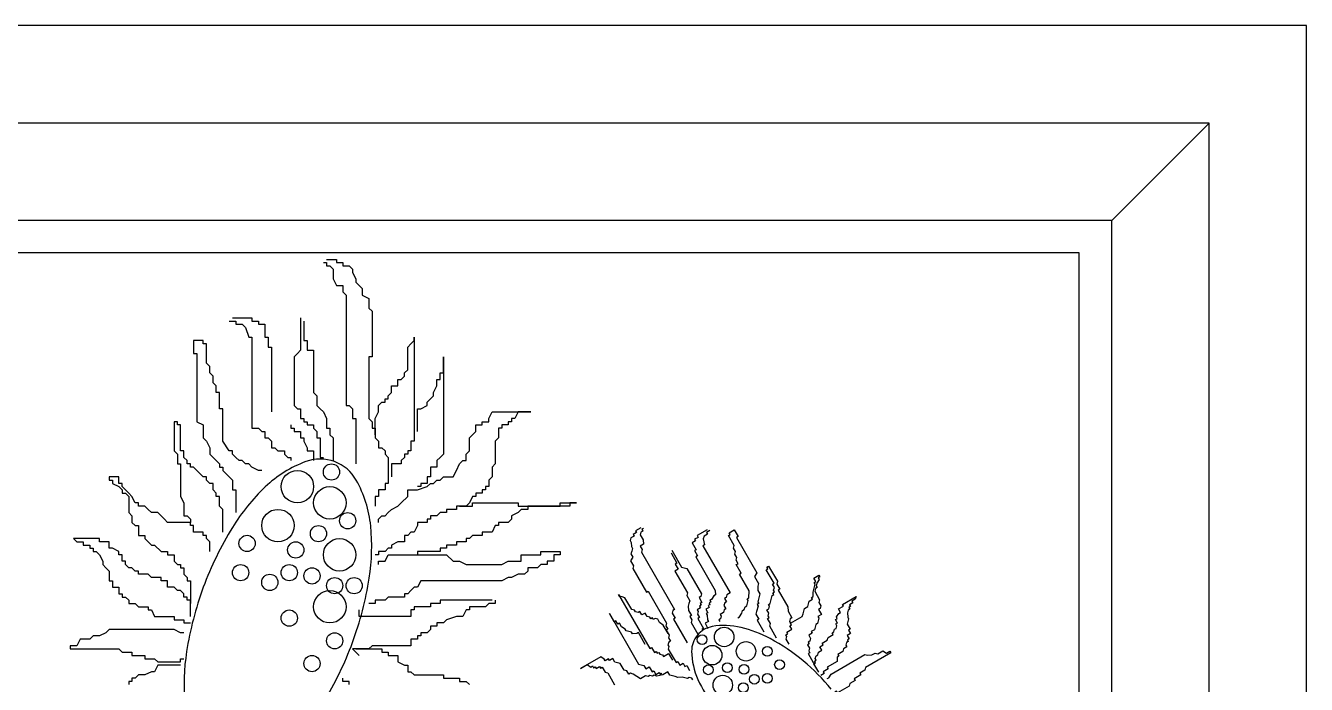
# Model space of a CAD drawing. Header units: millimetres. Extents: x 351279 to 387190, y -1289537 to -1277077.
# Drawn here: x 378007.5 to 378428.6, y -1288639 to -1288422.5 of the extents above; entities that cross this region are included whole.
import ezdxf

# ---------------------------------------------------------------- set-up
doc = ezdxf.new("R2010")
doc.units = ezdxf.units.MM
doc.header["$LTSCALE"] = 20
doc.layers.add('饰品', color=7, linetype='Continuous')

# ---------------------------------------------------------------- blocks, each defined once
blk = doc.blocks.new('A$C7F3F0355')
at = {"layer": '饰品', "color": 1}
for p, q in [((640, 640), (0, 640)), ((640, 0), (640, 640))]:
    blk.add_line(p, q, dxfattribs=at)
at = {"layer": '饰品', "color": 8}
blk.add_line((576, 576), (608, 608), dxfattribs=at)
at = {"layer": '饰品', "color": 251}
for p, q in [((286.93, 544), (293.33, 544)), ((293.33, 544), (293.33, 542.93)), ((293.33, 542.93), (295.47, 542.93)), ((295.47, 542.93), (295.47, 541.87)), ((295.47, 541.87), (297.6, 541.87)), ((297.6, 541.87), (297.6, 537.6)), ((297.6, 537.6), (298.67, 537.6)), ((298.67, 537.6), (298.67, 534.4)), ((298.67, 534.4), (299.73, 534.4)), ((299.73, 534.4), (299.73, 513.07)), ((268.8, 509.87), (267.73, 509.87)), ((267.73, 509.87), (267.73, 500.27)), ((268.8, 508.8), (268.8, 509.87)), ((269.87, 508.8), (268.8, 508.8)), ((269.87, 500.27), (269.87, 508.8)), ((306.13, 508.8), (306.13, 507.73)), ((306.13, 507.73), (307.2, 507.73)), ((307.2, 507.73), (307.2, 506.67)), ((307.2, 506.67), (309.33, 506.67)), ((309.33, 506.67), (309.33, 504.53)), ((309.33, 504.53), (310.4, 504.53)), ((310.4, 504.53), (310.4, 503.47)), ((310.4, 503.47), (311.47, 501.33)), ((311.47, 501.33), (311.47, 500.27)), ((267.73, 500.27), (268.8, 499.2)), ((268.8, 499.2), (268.8, 496)), ((270.93, 500.27), (269.87, 500.27)), ((270.93, 498.13), (270.93, 500.27)), ((272, 497.07), (270.93, 498.13)), ((272, 496), (272, 497.07)), ((311.47, 500.27), (313.6, 500.27)), ((313.6, 500.27), (313.6, 497.07)), ((268.8, 496), (269.87, 496)), ((269.87, 496), (269.87, 485.33)), ((273.07, 496), (272, 496)), ((273.07, 494.93), (273.07, 496)), ((274.13, 494.93), (273.07, 494.93)), ((275.2, 493.87), (274.13, 494.93)), ((277.33, 491.73), (275.2, 493.87)), ((249.6, 491.73), (246.4, 491.73)), ((246.4, 491.73), (246.4, 490.67)), ((246.4, 490.67), (247.47, 490.67)), ((247.47, 490.67), (247.47, 489.6)), ((247.47, 489.6), (249.6, 488.53)), ((249.6, 489.6), (249.6, 491.73)), ((250.67, 489.6), (249.6, 489.6)), ((249.6, 488.53), (250.67, 487.47)), ((250.67, 488.53), (250.67, 489.6)), ((251.73, 487.47), (250.67, 488.53)), ((278.4, 491.73), (277.33, 491.73)), ((278.4, 490.67), (278.4, 491.73)), ((279.47, 489.6), (278.4, 490.67)), ((280.53, 489.6), (279.47, 489.6)), ((280.53, 487.47), (280.53, 489.6)), ((337.07, 489.6), (337.07, 487.47)), ((338.13, 489.6), (337.07, 489.6)), ((250.67, 487.47), (250.67, 486.4)), ((250.67, 486.4), (251.73, 486.4)), ((252.8, 486.4), (251.73, 487.47)), ((251.73, 486.4), (252.8, 485.33)), ((253.87, 485.33), (252.8, 486.4)), ((252.8, 485.33), (252.8, 480)), ((254.93, 483.2), (253.87, 485.33)), ((269.87, 485.33), (270.93, 483.2)), ((281.6, 486.4), (280.53, 487.47)), ((281.6, 485.33), (281.6, 486.4)), ((282.67, 485.33), (281.6, 485.33)), ((282.67, 482.13), (282.67, 485.33)), ((334.93, 485.33), (333.87, 485.33)), ((333.87, 485.33), (333.87, 482.13)), ((337.07, 487.47), (334.93, 487.47)), ((334.93, 487.47), (334.93, 485.33)), ((256, 483.2), (254.93, 483.2)), ((256, 482.13), (256, 483.2)), ((258.13, 482.13), (256, 482.13)), ((259.2, 481.07), (258.13, 482.13)), ((260.27, 480), (259.2, 481.07)), ((270.93, 483.2), (270.93, 478.93)), ((283.73, 481.07), (282.67, 482.13)), ((283.73, 473.6), (283.73, 481.07)), ((252.8, 480), (253.87, 478.93)), ((253.87, 478.93), (253.87, 476.8)), ((253.87, 476.8), (254.93, 475.73)), ((262.4, 480), (260.27, 480)), ((263.47, 478.93), (262.4, 480)), ((264.53, 477.87), (263.47, 478.93)), ((265.6, 476.8), (264.53, 477.87)), ((273.07, 476.8), (265.6, 476.8)), ((270.93, 478.93), (272, 478.93)), ((272, 478.93), (273.07, 477.87)), ((273.07, 477.87), (273.07, 476.8)), ((273.07, 475.73), (273.07, 476.8)), ((254.93, 475.73), (256, 475.73)), ((256, 475.73), (256, 472.53)), ((256, 472.53), (258.13, 472.53)), ((258.13, 472.53), (258.13, 471.47)), ((274.13, 475.73), (273.07, 475.73)), ((274.13, 473.6), (274.13, 475.73)), ((277.33, 473.6), (274.13, 473.6)), ((277.33, 472.53), (277.33, 473.6)), ((278.4, 472.53), (277.33, 472.53)), ((278.4, 471.47), (278.4, 472.53)), ((417.91, 471.66), (417.68, 470.79)), ((419.02, 472.3), (417.91, 471.66)), ((419.8, 473.5), (418.7, 472.86)), ((418.7, 472.86), (419.02, 472.3)), ((421.15, 475.02), (419.48, 474.05)), ((419.48, 474.05), (419.8, 473.5)), ((421.23, 473.59), (421, 472.71)), ((421, 472.71), (421.96, 471.05)), ((421.79, 473.91), (421.23, 473.59)), ((422.02, 474.78), (421.47, 474.46)), ((421.47, 474.46), (421.79, 473.91)), ((439.98, 471.87), (438.87, 471.23)), ((442.98, 474.35), (439.66, 472.43)), ((439.66, 472.43), (439.98, 471.87)), ((441.96, 472.28), (441.73, 471.41)), ((443.07, 472.92), (441.96, 472.28)), ((443.85, 474.12), (442.75, 473.48)), ((442.75, 473.48), (443.07, 472.92)), ((449.98, 472.49), (450.53, 472.81)), ((451.9, 469.16), (449.98, 472.49)), ((450.21, 473.36), (451.87, 474.32)), ((450.53, 472.81), (450.21, 473.36)), ((451.87, 474.32), (453.15, 472.11)), ((453.15, 472.11), (452.6, 471.79)), ((452.6, 471.79), (459.34, 460.16)), ((243.2, 471.47), (234.67, 471.47)), ((234.67, 471.47), (235.73, 470.4)), ((235.73, 470.4), (237.87, 470.4)), ((237.87, 470.4), (237.87, 469.33)), ((237.87, 469.33), (240, 469.33)), ((240, 469.33), (240, 468.27)), ((240, 468.27), (241.07, 468.27)), ((241.07, 468.27), (241.07, 467.2)), ((243.2, 470.4), (243.2, 471.47)), ((246.4, 470.4), (243.2, 470.4)), ((246.4, 468.27), (246.4, 470.4)), ((247.47, 468.27), (246.4, 468.27)), ((249.6, 467.2), (247.47, 468.27)), ((258.13, 471.47), (259.2, 470.4)), ((259.2, 470.4), (260.27, 469.33)), ((260.27, 469.33), (261.33, 469.33)), ((261.33, 469.33), (263.47, 467.2)), ((279.47, 470.4), (278.4, 471.47)), ((279.47, 467.2), (279.47, 470.4)), ((417.68, 470.79), (418, 470.23)), ((418, 470.23), (418.09, 468.81)), ((418.09, 468.81), (418.41, 468.25)), ((418.41, 468.25), (418.17, 467.38)), ((422.05, 469.62), (420.94, 468.98)), ((420.94, 468.98), (421.58, 467.87)), ((421.58, 467.87), (421.35, 467)), ((421.96, 471.05), (422.05, 469.62)), ((431.35, 467.61), (434.56, 462.08)), ((439.19, 470.68), (438.08, 470.03)), ((438.08, 470.03), (439.37, 467.82)), ((439.37, 467.82), (438.81, 467.5)), ((438.81, 467.5), (439.78, 465.84)), ((438.87, 471.23), (439.19, 470.68)), ((442.14, 469.42), (441.58, 469.1)), ((441.58, 469.1), (450.56, 453.6)), ((441.73, 471.41), (442.14, 469.42)), ((451.67, 468.29), (451.9, 469.16)), ((452.31, 467.18), (451.67, 468.29)), ((241.07, 467.2), (242.13, 467.2)), ((242.13, 467.2), (243.2, 466.13)), ((243.2, 466.13), (244.27, 464)), ((244.27, 464), (244.27, 462.93)), ((249.6, 466.13), (249.6, 467.2)), ((250.67, 466.13), (249.6, 466.13)), ((250.67, 464), (250.67, 466.13)), ((251.73, 464), (250.67, 464)), ((251.73, 462.93), (251.73, 464)), ((263.47, 467.2), (265.6, 467.2)), ((265.6, 467.2), (265.6, 466.13)), ((265.6, 466.13), (267.73, 466.13)), ((267.73, 466.13), (267.73, 464)), ((267.73, 464), (268.8, 462.93)), ((334.93, 462.93), (334.93, 464)), ((334.93, 464), (337.07, 464)), ((337.07, 464), (338.13, 466.13)), ((338.13, 466.13), (357.33, 466.13)), ((357.33, 466.13), (359.47, 464)), ((359.47, 464), (361.6, 464)), ((361.6, 464), (363.73, 462.93)), ((375.47, 462.93), (377.6, 464)), ((377.6, 464), (381.87, 464)), ((381.87, 464), (381.87, 466.13)), ((381.87, 466.13), (388.27, 466.13)), ((388.27, 466.13), (388.27, 467.2)), ((388.27, 467.2), (394.67, 467.2)), ((392.53, 464), (390.4, 464)), ((390.4, 464), (390.4, 462.93)), ((394.67, 466.13), (392.53, 466.13)), ((392.53, 466.13), (392.53, 464)), ((394.67, 467.2), (394.67, 466.13)), ((418.58, 465.4), (417.8, 464.2)), ((417.8, 464.2), (418.76, 462.54)), ((418.17, 467.38), (417.94, 466.5)), ((417.94, 466.5), (418.58, 465.4)), ((421.35, 467), (432.26, 448.17)), ((431.12, 466.74), (433.04, 463.42)), ((433.04, 463.42), (432.49, 463.1)), ((439.78, 465.84), (439.22, 465.52)), ((439.22, 465.52), (445.64, 454.44)), ((452.08, 466.31), (452.31, 467.18)), ((452.72, 465.2), (452.08, 466.31)), ((452.49, 464.32), (452.72, 465.2)), ((453.13, 463.22), (452.49, 464.32)), ((452.57, 462.9), (453.13, 463.22)), ((244.27, 462.93), (245.33, 461.87)), ((245.33, 461.87), (246.4, 460.8)), ((246.4, 460.8), (246.4, 457.6)), ((252.8, 461.87), (251.73, 462.93)), ((253.87, 461.87), (252.8, 461.87)), ((254.93, 460.8), (253.87, 461.87)), ((256, 460.8), (254.93, 460.8)), ((256, 459.73), (256, 460.8)), ((259.2, 459.73), (256, 459.73)), ((260.27, 458.67), (259.2, 459.73)), ((268.8, 462.93), (269.87, 462.93)), ((269.87, 462.93), (269.87, 461.87)), ((269.87, 461.87), (270.93, 461.87)), ((270.93, 461.87), (270.93, 459.73)), ((270.93, 459.73), (272, 458.67)), ((363.73, 462.93), (375.47, 462.93)), ((380.8, 459.73), (378.67, 458.67)), ((382.93, 459.73), (380.8, 459.73)), ((384, 460.8), (382.93, 459.73)), ((387.2, 461.87), (384, 461.87)), ((384, 461.87), (384, 460.8)), ((388.27, 462.93), (387.2, 461.87)), ((390.4, 462.93), (388.27, 462.93)), ((418.76, 462.54), (418.52, 461.66)), ((418.52, 461.66), (423.02, 453.91)), ((433.45, 461.43), (432.34, 460.79)), ((432.34, 460.79), (436.51, 453.59)), ((432.49, 463.1), (433.45, 461.43)), ((434.56, 462.08), (435.43, 461.84)), ((435.43, 461.84), (436.31, 461.61)), ((436.31, 461.61), (441.12, 453.3)), ((454.18, 460.13), (452.57, 462.9)), ((453.62, 459.81), (454.18, 460.13)), ((456.83, 454.27), (453.62, 459.81)), ((459.34, 460.16), (458.55, 458.96)), ((246.4, 457.6), (247.47, 457.6)), ((247.47, 457.6), (247.47, 455.47)), ((247.47, 455.47), (249.6, 455.47)), ((249.6, 455.47), (249.6, 453.33)), ((263.47, 458.67), (260.27, 458.67)), ((263.47, 457.6), (263.47, 458.67)), ((265.6, 457.6), (263.47, 457.6)), ((265.6, 455.47), (265.6, 457.6)), ((267.73, 455.47), (265.6, 455.47)), ((268.8, 454.4), (267.73, 455.47)), ((272, 458.67), (272, 457.6)), ((272, 457.6), (273.07, 457.6)), ((273.07, 457.6), (273.07, 450.13)), ((346.67, 455.47), (345.6, 454.4)), ((347.73, 455.47), (346.67, 455.47)), ((348.8, 457.6), (347.73, 455.47)), ((375.47, 457.6), (348.8, 457.6)), ((377.6, 458.67), (375.47, 457.6)), ((378.67, 458.67), (377.6, 458.67)), ((458.55, 458.96), (459.83, 456.75)), ((459.83, 456.75), (459.6, 455.87)), ((459.6, 455.87), (459.69, 454.44)), ((249.6, 453.33), (250.67, 453.33)), ((250.67, 453.33), (250.67, 452.27)), ((250.67, 452.27), (251.73, 452.27)), ((251.73, 452.27), (252.8, 451.2)), ((252.8, 451.2), (252.8, 450.13)), ((269.87, 454.4), (268.8, 454.4)), ((270.93, 453.33), (269.87, 454.4)), ((270.93, 452.27), (270.93, 453.33)), ((272, 452.27), (270.93, 452.27)), ((272, 451.2), (272, 452.27)), ((273.07, 451.2), (272, 451.2)), ((273.07, 445.87), (273.07, 451.2)), ((337.07, 451.2), (333.87, 451.2)), ((333.87, 451.2), (333.87, 450.13)), ((338.13, 452.27), (337.07, 451.2)), ((343.47, 452.27), (338.13, 452.27)), ((344.53, 453.33), (343.47, 453.33)), ((343.47, 453.33), (343.47, 452.27)), ((345.6, 454.4), (344.53, 453.33)), ((372.27, 451.2), (355.2, 451.2)), ((355.2, 451.2), (355.2, 450.13)), ((373.33, 451.2), (373.33, 450.13)), ((414.21, 452.51), (413.89, 453.06)), ((413.89, 453.06), (424.16, 435.34)), ((415.09, 452.28), (414.21, 452.51)), ((415.96, 452.04), (415.09, 452.28)), ((418.21, 448.17), (415.96, 452.04)), ((423.02, 453.91), (423.57, 454.23)), ((423.57, 454.23), (429.66, 443.71)), ((436.51, 453.59), (436.28, 452.72)), ((436.28, 452.72), (437.24, 451.06)), ((437.24, 451.06), (437.01, 450.18)), ((440.89, 452.43), (440.33, 452.11)), ((440.33, 452.11), (441.29, 450.45)), ((441.12, 453.3), (440.89, 452.43)), ((444.15, 450.62), (443.6, 450.3)), ((444.38, 451.5), (443.83, 451.17)), ((443.83, 451.17), (444.15, 450.62)), ((445.17, 452.69), (444.38, 451.5)), ((445.72, 453.01), (445.17, 452.69)), ((445.64, 454.44), (445.72, 453.01)), ((449.22, 452.08), (448.67, 451.76)), ((448.67, 451.76), (449.31, 450.65)), ((449.31, 450.65), (448.76, 450.33)), ((449.46, 452.95), (449.22, 452.08)), ((450.56, 453.6), (449.46, 452.95)), ((456.13, 451.64), (456.69, 451.96)), ((456.45, 451.09), (456.13, 451.64)), ((456.22, 450.22), (456.45, 451.09)), ((456.69, 451.96), (456.83, 454.27)), ((459.86, 451.59), (459.63, 450.71)), ((459.63, 450.71), (459.95, 450.16)), ((459.69, 454.44), (460.33, 453.34)), ((460.1, 452.46), (459.86, 451.59)), ((460.33, 453.34), (460.1, 452.46)), ((252.8, 450.13), (254.93, 450.13)), ((254.93, 450.13), (256, 449.07)), ((256, 449.07), (259.2, 449.07)), ((259.2, 449.07), (259.2, 448)), ((259.2, 448), (260.27, 448)), ((260.27, 448), (261.33, 445.87)), ((328.53, 445.87), (328.53, 448)), ((333.87, 450.13), (331.73, 450.13)), ((346.67, 448), (345.6, 448)), ((345.6, 448), (345.6, 445.87)), ((352, 449.07), (346.67, 449.07)), ((346.67, 449.07), (346.67, 448)), ((355.2, 450.13), (352, 450.13)), ((352, 450.13), (352, 449.07)), ((363.73, 448), (362.67, 445.87)), ((364.8, 448), (363.73, 448)), ((370.13, 449.07), (364.8, 449.07)), ((364.8, 449.07), (364.8, 448)), ((371.2, 450.13), (370.13, 449.07)), ((373.33, 450.13), (371.2, 450.13)), ((412.44, 444.08), (410.83, 446.85)), ((410.83, 446.85), (420.45, 430.24)), ((419.08, 447.93), (418.21, 448.17)), ((419.4, 447.38), (419.08, 447.93)), ((420.28, 447.15), (419.4, 447.38)), ((420.83, 447.47), (420.28, 447.15)), ((421.47, 446.36), (420.83, 447.47)), ((422.58, 447), (421.47, 446.36)), ((423.22, 445.89), (422.58, 447)), ((431.7, 447.85), (431.47, 446.97)), ((431.47, 446.97), (432.43, 445.31)), ((432.26, 448.17), (431.7, 447.85)), ((437.01, 450.18), (436.78, 449.31)), ((436.78, 449.31), (436.86, 447.88)), ((436.86, 447.88), (437.83, 446.22)), ((440.83, 448.7), (439.72, 448.05)), ((439.72, 448.05), (440.04, 447.5)), ((440.04, 447.5), (439.81, 446.63)), ((439.81, 446.63), (440.45, 445.52)), ((441.06, 449.57), (440.51, 449.25)), ((440.51, 449.25), (440.83, 448.7)), ((441.29, 450.45), (440.74, 450.12)), ((440.74, 450.12), (441.06, 449.57)), ((443.68, 448.87), (442.58, 448.23)), ((442.58, 448.23), (443.22, 447.12)), ((443.22, 447.12), (442.66, 446.8)), ((442.66, 446.8), (442.99, 446.25)), ((443.92, 449.75), (443.36, 449.43)), ((443.36, 449.43), (443.68, 448.87)), ((443.6, 450.3), (443.92, 449.75)), ((448.38, 447.15), (447.27, 446.51)), ((447.27, 446.51), (447.59, 445.96)), ((448.61, 448.03), (448.38, 447.15)), ((448.76, 450.33), (448.52, 449.46)), ((448.52, 449.46), (449.17, 448.35)), ((449.17, 448.35), (448.61, 448.03)), ((453.63, 445.75), (454.41, 446.95)), ((454.41, 446.95), (454.65, 447.82)), ((454.65, 447.82), (455.2, 448.15)), ((455.2, 448.15), (455.43, 449.02)), ((455.43, 449.02), (455.99, 449.34)), ((455.99, 449.34), (456.22, 450.22)), ((459.25, 447.53), (459.02, 446.66)), ((459.02, 446.66), (459.98, 445)), ((459.72, 449.28), (459.25, 447.53)), ((459.95, 450.16), (459.4, 449.84)), ((459.4, 449.84), (459.72, 449.28)), ((261.33, 445.87), (267.73, 445.87)), ((267.73, 445.87), (267.73, 444.8)), ((267.73, 444.8), (270.93, 444.8)), ((270.93, 444.8), (270.93, 443.73)), ((270.93, 443.73), (273.07, 443.73)), ((345.6, 445.87), (328.53, 445.87)), ((354.13, 442.67), (352, 442.67)), ((352, 442.67), (352, 441.6)), ((356.27, 443.73), (354.13, 443.73)), ((354.13, 443.73), (354.13, 442.67)), ((357.33, 444.8), (356.27, 443.73)), ((360.53, 445.87), (357.33, 444.8)), ((362.67, 445.87), (360.53, 445.87)), ((412.99, 444.41), (412.44, 444.08)), ((413.63, 443.3), (412.99, 444.41)), ((414.18, 443.62), (413.63, 443.3)), ((414.83, 442.51), (414.18, 443.62)), ((416.02, 441.72), (414.83, 442.51)), ((424.1, 445.66), (423.22, 445.89)), ((424.42, 445.11), (424.1, 445.66)), ((424.97, 445.43), (424.42, 445.11)), ((425.29, 444.87), (424.97, 445.43)), ((425.84, 445.2), (425.29, 444.87)), ((426.72, 444.96), (425.84, 445.2)), ((427.36, 443.85), (426.72, 444.96)), ((428.56, 443.07), (427.36, 443.85)), ((430.16, 440.3), (428.56, 443.07)), ((429.66, 443.71), (429.43, 442.83)), ((429.43, 442.83), (430.07, 441.73)), ((432.43, 445.31), (431.88, 444.99)), ((431.88, 444.99), (436.37, 437.24)), ((437.83, 446.22), (437.27, 445.9)), ((437.27, 445.9), (437.91, 444.79)), ((437.91, 444.79), (437.68, 443.91)), ((437.68, 443.91), (439.93, 440.04)), ((440.45, 445.52), (439.9, 445.2)), ((439.9, 445.2), (441.82, 441.88)), ((443.39, 444.27), (442.29, 443.62)), ((442.29, 443.62), (443.25, 441.96)), ((442.99, 446.25), (443.07, 444.82)), ((443.07, 444.82), (443.39, 444.27)), ((447.36, 445.08), (446.8, 444.76)), ((446.8, 444.76), (447.13, 444.21)), ((447.59, 445.96), (447.36, 445.08)), ((453.07, 445.43), (453.63, 445.75)), ((459.98, 445), (459.43, 444.68)), ((459.43, 444.68), (461.67, 440.8)), ((470.16, 442.76), (470.71, 443.08)), ((470.8, 441.65), (470.16, 442.76)), ((470.71, 443.08), (470.39, 443.63)), ((236.8, 438.4), (235.73, 436.27)), ((240, 438.4), (236.8, 438.4)), ((241.07, 439.47), (240, 438.4)), ((243.2, 439.47), (241.07, 439.47)), ((245.33, 440.53), (243.2, 439.47)), ((246.4, 441.6), (245.33, 440.53)), ((267.73, 441.6), (246.4, 441.6)), ((269.87, 440.53), (267.73, 441.6)), ((270.93, 440.53), (269.87, 440.53)), ((347.73, 438.4), (345.6, 438.4)), ((345.6, 438.4), (345.6, 436.27)), ((348.8, 439.47), (347.73, 439.47)), ((347.73, 439.47), (347.73, 438.4)), ((350.93, 440.53), (348.8, 440.53)), ((348.8, 440.53), (348.8, 439.47)), ((352, 441.6), (350.93, 440.53)), ((416.34, 441.17), (416.02, 441.72)), ((417.22, 440.94), (416.34, 441.17)), ((418.09, 440.7), (417.22, 440.94)), ((418.41, 440.15), (418.09, 440.7)), ((419.84, 440.24), (418.41, 440.15)), ((420.39, 440.56), (419.84, 440.24)), ((422.64, 436.68), (420.39, 440.56)), ((430.07, 441.73), (429.52, 441.41)), ((429.52, 441.41), (430.48, 439.74)), ((430.48, 439.74), (430.25, 438.87)), ((430.25, 438.87), (430.89, 437.76)), ((441.82, 441.88), (441.27, 441.55)), ((468.9, 439.81), (469.46, 440.13)), ((469.22, 439.26), (468.9, 439.81)), ((468.99, 438.38), (469.22, 439.26)), ((469.95, 436.72), (468.99, 438.38)), ((469.14, 440.69), (470.8, 441.65)), ((469.46, 440.13), (469.14, 440.69)), ((235.73, 436.27), (233.6, 436.27)), ((233.6, 436.27), (233.6, 435.2)), ((233.6, 435.2), (249.6, 435.2)), ((249.6, 435.2), (250.67, 434.13)), ((250.67, 434.13), (253.87, 434.13)), ((253.87, 434.13), (253.87, 433.07)), ((331.73, 435.2), (326.4, 435.2)), ((326.4, 435.2), (328.53, 433.07)), ((327.47, 435.2), (336, 435.2)), ((332.8, 436.27), (331.73, 435.2)), ((345.6, 436.27), (332.8, 436.27)), ((336, 435.2), (336, 434.13)), ((336, 434.13), (338.13, 434.13)), ((338.13, 434.13), (338.13, 433.07)), ((424.16, 435.34), (424.71, 435.66)), ((424.71, 435.66), (425.67, 434)), ((425.67, 434), (426.23, 434.32)), ((426.23, 434.32), (426.55, 433.77)), ((426.55, 433.77), (427.1, 434.09)), ((427.1, 434.09), (427.42, 433.54)), ((430.34, 437.44), (430.1, 436.57)), ((430.1, 436.57), (430.42, 436.01)), ((430.42, 436.01), (430.19, 435.14)), ((430.19, 435.14), (432.76, 430.71)), ((430.89, 437.76), (430.34, 437.44)), ((253.87, 433.07), (258.13, 433.07)), ((258.13, 433.07), (258.13, 432)), ((258.13, 432), (261.33, 432)), ((261.33, 432), (262.4, 430.93)), ((262.4, 429.87), (261.33, 427.73)), ((262.4, 430.93), (269.87, 430.93)), ((269.87, 429.87), (262.4, 429.87)), ((269.87, 430.93), (269.87, 432)), ((269.87, 432), (270.93, 432)), ((338.13, 433.07), (341.33, 433.07)), ((341.33, 433.07), (341.33, 430.93)), ((341.33, 430.93), (343.47, 429.87)), ((343.47, 429.87), (344.53, 429.87)), ((344.53, 429.87), (344.53, 427.73)), ((407.98, 432.63), (401.33, 428.78)), ((401.33, 428.78), (403.55, 430.06)), ((403.55, 430.06), (404.74, 429.27)), ((404.74, 429.27), (405.3, 429.6)), ((405.3, 429.6), (405.62, 429.04)), ((409.17, 431.84), (407.98, 432.63)), ((409.49, 431.29), (409.17, 431.84)), ((410.6, 431.93), (409.49, 431.29)), ((410.92, 431.37), (410.6, 431.93)), ((412.03, 432.02), (410.92, 431.37)), ((412.67, 430.91), (412.03, 432.02)), ((413.55, 430.68), (412.67, 430.91)), ((414.42, 430.44), (413.55, 430.68)), ((415.7, 428.23), (414.42, 430.44)), ((420.45, 430.24), (421.33, 430.01)), ((421.33, 430.01), (422.2, 429.77)), ((422.2, 429.77), (422.85, 428.67)), ((427.42, 433.54), (428.3, 433.3)), ((428.3, 433.3), (428.62, 432.75)), ((428.62, 432.75), (430.28, 433.71)), ((430.28, 433.71), (431.56, 431.5)), ((432.76, 430.71), (433.31, 431.03)), ((433.31, 431.03), (433.95, 429.92)), ((433.95, 429.92), (435.06, 430.56)), ((435.06, 430.56), (435.7, 429.46)), ((435.7, 429.46), (436.26, 429.78)), ((436.26, 429.78), (437.22, 428.11)), ((254.93, 425.6), (253.87, 425.6)), ((253.87, 425.6), (253.87, 424.53)), ((256, 426.67), (254.93, 425.6)), ((258.13, 426.67), (256, 426.67)), ((260.27, 427.73), (258.13, 426.67)), ((261.33, 427.73), (260.27, 427.73)), ((323.2, 424.53), (323.2, 425.6)), ((344.53, 427.73), (345.6, 427.73)), ((345.6, 427.73), (346.67, 426.67)), ((346.67, 426.67), (356.27, 426.67)), ((356.27, 426.67), (356.27, 425.6)), ((356.27, 425.6), (361.6, 425.6)), ((361.6, 425.6), (361.6, 424.53)), ((405.62, 429.04), (406.17, 429.36)), ((406.17, 429.36), (406.49, 428.81)), ((406.49, 428.81), (407.6, 429.45)), ((407.6, 429.45), (407.92, 428.9)), ((407.92, 428.9), (408.47, 429.22)), ((408.47, 429.22), (409.44, 427.56)), ((409.44, 427.56), (410.31, 427.32)), ((410.31, 427.32), (412.56, 423.45)), ((416.58, 427.99), (415.7, 428.23)), ((417.22, 426.89), (416.58, 427.99)), ((417.77, 427.21), (417.22, 426.89)), ((418.65, 426.97), (417.77, 427.21)), ((419.84, 426.19), (418.65, 426.97)), ((421.04, 425.4), (419.84, 426.19)), ((422.7, 426.36), (421.04, 425.4)), ((423.57, 426.13), (422.7, 426.36)), ((422.85, 428.67), (423.95, 429.31)), ((424.13, 426.45), (423.57, 426.13)), ((423.95, 429.31), (424.92, 427.65)), ((425, 426.22), (424.13, 426.45)), ((424.92, 427.65), (425.47, 427.97)), ((425.56, 426.54), (425, 426.22)), ((425.47, 427.97), (426.11, 426.86)), ((426.43, 426.31), (425.56, 426.54)), ((426.11, 426.86), (427.22, 427.5)), ((428.41, 426.71), (426.43, 426.31)), ((427.22, 427.5), (427.54, 426.95)), ((427.54, 426.95), (428.09, 427.27)), ((430.08, 427.68), (428.41, 426.71)), ((430.72, 426.57), (430.08, 427.68)), ((432.47, 426.1), (430.72, 426.57)), ((433.34, 425.87), (432.47, 426.1)), ((434.77, 425.96), (433.34, 425.87)), ((435.64, 425.72), (434.77, 425.96)), ((436.52, 425.49), (435.64, 425.72)), ((437.07, 425.81), (436.52, 425.49)), ((437.95, 425.58), (437.07, 425.81)), ((438.27, 425.03), (437.95, 425.58)), ((253.87, 424.53), (252.8, 424.53)), ((252.8, 424.53), (252.8, 423.47)), ((325.33, 424.53), (323.2, 424.53)), ((325.33, 423.47), (325.33, 424.53)), ((361.6, 424.53), (363.73, 424.53)), ((363.73, 424.53), (364.8, 423.47))]:
    blk.add_line(p, q, dxfattribs=at)
at = {"layer": '饰品', "color": 41}
blk.add_lwpolyline([(32, 608), (32, 32), (608, 32), (608, 608)], close=True, dxfattribs=at)
at = {"layer": '饰品', "color": 1}
blk.add_lwpolyline([(64, 576), (64, 64), (576, 64), (576, 576)], close=True, dxfattribs=at)
at = {"layer": '饰品', "color": 8}
blk.add_lwpolyline([(74.67, 565.33), (74.67, 74.67), (565.33, 74.67), (565.33, 565.33)], close=True, dxfattribs=at)
at = {"layer": '饰品', "color": 251}
for points in [[(316.8, 562.13), (317.87, 562.13), (317.87, 561.07), (318.93, 561.07), (320, 560), (320, 556.8), (321.07, 554.67), (323.2, 554.67), (323.2, 552.53), (324.27, 551.47), (324.27, 515.2), (325.33, 515.2), (326.4, 514.13), (326.4, 510.93), (327.47, 510.93), (327.47, 496)], [(317.87, 563.2), (321.07, 563.2), (321.07, 562.13), (323.2, 562.13), (323.2, 561.07), (325.33, 561.07), (326.4, 560), (326.4, 558.93), (327.47, 556.8), (327.47, 555.73), (328.53, 554.67), (329.6, 553.6), (329.6, 551.47), (331.73, 550.4), (331.73, 547.2), (332.8, 546.13), (332.8, 531.2), (331.73, 531.2), (331.73, 510.93), (332.8, 509.87), (332.8, 507.73), (333.87, 507.73), (333.87, 504.53), (334.93, 503.47), (334.93, 501.33), (336, 501.33), (337.07, 500.27), (337.07, 499.2), (338.13, 498.13), (338.13, 489.6)], [(309.33, 544), (309.33, 533.33), (308.27, 532.27), (307.2, 531.2), (307.2, 515.2), (308.27, 514.13), (309.33, 514.13), (309.33, 510.93), (310.4, 510.93), (310.4, 509.87), (311.47, 509.87), (311.47, 508.8), (313.6, 508.8), (313.6, 507.73), (314.67, 506.67), (314.67, 504.53), (315.73, 504.53), (315.73, 498.13), (316.8, 498.13)], [(285.87, 542.93), (288, 542.93), (288, 541.87), (290.13, 541.87), (291.2, 540.8), (292.27, 537.6), (293.33, 537.6), (293.33, 507.73), (295.47, 507.73), (296.53, 506.67), (297.6, 506.67), (297.6, 504.53), (298.67, 504.53), (299.73, 503.47), (299.73, 501.33), (300.8, 501.33), (301.87, 500.27), (304, 500.27), (304, 499.2), (305.07, 498.13), (306.13, 498.13), (306.13, 497.07)], [(310.4, 542.93), (310.4, 536.53), (311.47, 536.53), (311.47, 533.33), (313.6, 533.33), (313.6, 519.47), (314.67, 518.4), (314.67, 515.2), (315.73, 514.13), (316.8, 513.07), (317.87, 510.93), (317.87, 507.73), (318.93, 507.73), (318.93, 505.6), (320, 504.53), (320, 497.07)], [(296.53, 493.87), (295.47, 493.87), (293.33, 494.93), (292.27, 496), (291.2, 496), (290.13, 497.07), (289.07, 497.07), (288, 498.13), (286.93, 499.2), (286.93, 500.27), (285.87, 500.27), (283.73, 503.47), (283.73, 514.13), (282.67, 514.13), (282.67, 519.47), (281.6, 519.47), (281.6, 521.6), (280.53, 522.67), (280.53, 524.8), (279.47, 525.87), (279.47, 528), (278.4, 529.07), (278.4, 535.47), (277.33, 535.47), (277.33, 536.53), (274.13, 536.53), (274.13, 532.27), (275.2, 532.27), (275.2, 509.87), (277.33, 508.8), (277.33, 504.53), (278.4, 503.47), (279.47, 501.33), (279.47, 499.2), (280.53, 498.13), (281.6, 497.07), (282.67, 496), (282.67, 494.93), (283.73, 494.93), (283.73, 493.87), (285.87, 491.73), (286.93, 490.67), (286.93, 487.47), (288, 487.47), (288, 480)], [(333.87, 505.6), (333.87, 510.93), (334.93, 513.07), (334.93, 515.2), (336, 516.27), (337.07, 516.27), (337.07, 517.33), (338.13, 517.33), (338.13, 518.4), (339.2, 519.47), (339.2, 521.6), (341.33, 521.6), (341.33, 523.73), (342.4, 523.73), (343.47, 524.8), (343.47, 525.87), (344.53, 526.93), (344.53, 534.4), (345.6, 535.47), (346.67, 536.53), (346.67, 537.6), (346.67, 503.47), (345.6, 503.47), (345.6, 500.27), (344.53, 500.27), (344.53, 499.2), (343.47, 499.2), (343.47, 498.13), (342.4, 497.07), (342.4, 496), (339.2, 496), (339.2, 491.73)], [(347.73, 506.67), (347.73, 514.13), (348.8, 514.13), (350.93, 515.2), (350.93, 516.27), (352, 517.33), (353.07, 518.4), (353.07, 519.47), (354.13, 521.6), (354.13, 523.73), (355.2, 523.73), (355.2, 525.87), (356.27, 525.87), (356.27, 531.2), (356.27, 499.2), (355.2, 498.13), (354.13, 497.07), (354.13, 494.93), (352, 494.93), (352, 491.73), (350.93, 491.73), (350.93, 489.6), (348.8, 489.6), (348.8, 488.53), (347.73, 488.53)], [(334.93, 476.8), (334.93, 477.87), (336, 478.93), (337.07, 478.93), (338.13, 480), (339.2, 481.07), (341.33, 482.13), (342.4, 483.2), (344.53, 485.33), (344.53, 487.47), (347.73, 487.47), (350.93, 488.53), (352, 489.6), (353.07, 489.6), (354.13, 490.67), (355.2, 490.67), (356.27, 491.73), (359.47, 491.73), (360.53, 493.87), (361.6, 496), (362.67, 497.07), (363.73, 497.07), (363.73, 499.2), (364.8, 500.27), (364.8, 504.53), (365.87, 505.6), (366.93, 506.67), (366.93, 508.8), (369.07, 508.8), (369.07, 509.87), (371.2, 509.87), (371.2, 510.93), (372.27, 513.07), (385.07, 513.07), (380.8, 513.07), (379.73, 510.93), (378.67, 510.93), (378.67, 509.87), (377.6, 509.87), (377.6, 508.8), (375.47, 508.8), (375.47, 507.73), (374.4, 507.73), (374.4, 504.53), (373.33, 503.47), (373.33, 496), (372.27, 494.93), (372.27, 491.73), (371.2, 490.67), (371.2, 488.53), (370.13, 488.53), (370.13, 487.47), (369.07, 487.47), (369.07, 486.4), (366.93, 486.4), (366.93, 485.33), (365.87, 485.33), (364.8, 483.2), (363.73, 482.13), (360.53, 482.13), (360.53, 481.07), (357.33, 481.07), (357.33, 480), (355.2, 480), (354.13, 478.93), (352, 478.93), (352, 477.87), (350.93, 477.87), (350.93, 476.8), (347.73, 476.8), (347.73, 475.73), (346.67, 473.6), (345.6, 473.6), (344.53, 472.53), (343.47, 472.53), (343.47, 470.4), (341.33, 470.4), (339.2, 469.33), (339.2, 468.27), (338.13, 468.27), (337.07, 467.2), (334.93, 467.2), (334.93, 466.13), (333.87, 466.13)], [(361.6, 482.13), (365.87, 482.13), (365.87, 483.2), (380.8, 483.2), (380.8, 482.13), (394.67, 482.13), (394.67, 483.2), (400, 483.2), (397.87, 483.2), (397.87, 482.13), (384, 482.13), (384, 481.07), (381.87, 481.07), (380.8, 480), (378.67, 478.93), (378.67, 477.87), (377.6, 476.8), (374.4, 476.8), (374.4, 475.73), (373.33, 475.73), (372.27, 473.6), (369.07, 473.6), (369.07, 472.53), (365.87, 472.53), (364.8, 471.47), (363.73, 471.47), (363.73, 470.4), (360.53, 470.4), (360.53, 469.33), (357.33, 469.33), (357.33, 468.27), (355.2, 468.27), (355.2, 467.2), (347.73, 467.2), (347.73, 466.13)], [(465.81, 438.76), (463.57, 442.64), (463.8, 443.51), (462.84, 445.17), (463.39, 445.49), (463.07, 446.05), (463.3, 446.92), (462.66, 448.03), (463.22, 448.35), (463.45, 449.23), (463.13, 449.78), (463.68, 450.1), (464.15, 451.85), (464.38, 452.72), (464.94, 453.04), (464.61, 453.6), (465.17, 453.92), (464.85, 454.47), (465.08, 455.35), (464.44, 456.46), (464.99, 456.78), (462.43, 461.21), (462.98, 461.53), (462.66, 462.08), (463.21, 462.4), (466.1, 457.42), (465.87, 456.54), (466.83, 454.88), (466.28, 454.56), (469.48, 449.02), (469.57, 447.59), (470.85, 445.38), (470.3, 445.06), (470.07, 444.18), (470.39, 443.63), (474.26, 445.88), (474.5, 446.75), (474.73, 447.62), (474.96, 448.5), (476.07, 449.14), (476.3, 450.02), (476.54, 450.89), (477.65, 451.53), (477.32, 452.09), (477.88, 452.41), (477.79, 453.83), (478.02, 454.71), (478.26, 455.58), (478.49, 456.46), (478.17, 457.01), (478.72, 457.33), (478.08, 458.44), (479.74, 459.4), (480.06, 458.85), (479.51, 458.53), (479.83, 457.97), (479.04, 456.78), (478.81, 455.9), (479.13, 455.35), (478.58, 455.03), (478.34, 454.16), (479.95, 451.39), (479.72, 450.51), (480.36, 449.4), (480.12, 448.53), (479.57, 448.21), (480.53, 446.55), (479.42, 445.91), (479.75, 445.35), (479.51, 444.48), (479.28, 443.6), (478.73, 443.28), (478.26, 441.53), (477.15, 440.89), (477.47, 440.34), (476.37, 439.7), (477.01, 438.59), (476.77, 437.71), (476.22, 437.39), (476.54, 436.84), (475.99, 436.52), (476.63, 435.41), (476.4, 434.54), (476.72, 433.98), (476.16, 433.66), (478.41, 429.78)], [(479.69, 427.57), (478.09, 430.34), (478.64, 430.66), (478.32, 431.21), (478.87, 431.53), (478.55, 432.09), (478.79, 432.96), (479.34, 433.28), (479.57, 434.16), (480.68, 434.8), (480.04, 435.91), (481.15, 436.55), (480.83, 437.1), (482.49, 438.06), (482.72, 438.94), (484.38, 439.9), (484.06, 440.46), (484.61, 440.78), (484.85, 441.65), (485.4, 441.97), (485.63, 442.85), (485.31, 443.4), (485.87, 443.72), (485.23, 444.83), (485.78, 445.15), (485.46, 445.7), (486.25, 446.9), (486.8, 447.22), (486.16, 448.33), (487.82, 449.29), (487.5, 449.84), (491.93, 452.41), (491.7, 451.53), (490.59, 450.89), (490.91, 450.34), (489.8, 449.7), (490.12, 449.14), (489.57, 448.82), (489.89, 448.27), (489.34, 447.95), (489.1, 447.07), (489.19, 445.65), (489.51, 445.09), (489.28, 444.22), (489.05, 443.34), (490.01, 441.68), (489.45, 441.36), (490.1, 440.25), (488.99, 439.61), (489.63, 438.5), (489.08, 438.18), (489.4, 437.63), (488.84, 437.31), (488.61, 436.43), (488.93, 435.88), (487.82, 435.24), (487.59, 434.36), (485.93, 433.4), (486.25, 432.85), (485.69, 432.53), (485.78, 431.1), (482.46, 429.17), (482.78, 428.62), (481.12, 427.66), (481.44, 427.1), (480.33, 426.46)], [(482.4, 425.44), (482.96, 425.76), (483.74, 426.96), (494.82, 433.37), (495.69, 433.14), (497.12, 433.23), (498.23, 433.87), (499.1, 433.64), (500.77, 434.6), (501.96, 433.81), (503.07, 434.45), (503.39, 433.9), (495.08, 429.09), (494.85, 428.21), (493.19, 427.25), (493.51, 426.7), (491.29, 425.41), (491.61, 424.86), (489.95, 423.9), (489.72, 423.02), (485.84, 420.78), (485.52, 421.33), (484.97, 421.01)]]:
    blk.add_lwpolyline(points, dxfattribs=at)
for centre, radius in [((308.27, 488.53), 5.33), ((319.47, 493.33), 2.67), ((318.93, 483.2), 5.33), ((301.87, 475.73), 5.33), ((324.8, 477.33), 2.67), ((291.73, 469.87), 2.67), ((315.2, 473.07), 2.67), ((307.73, 467.73), 2.67), ((322.13, 466.13), 5.33), ((289.6, 460.27), 2.67), ((299.2, 457.07), 2.67), ((305.6, 460.27), 2.67), ((313.07, 459.2), 2.67), ((320.53, 456), 2.67), ((326.93, 456), 2.67), ((318.93, 449.07), 5.33), ((305.6, 445.33), 2.67), ((448.58, 439.14), 3.2), ((320.53, 437.87), 2.67), ((441.33, 438.26), 1.6), ((444.65, 433.16), 3.2), ((455.76, 434.42), 3.2), ((462.78, 434.42), 1.6), ((313.07, 430.4), 2.67), ((443.37, 428.35), 1.6), ((449.64, 429.02), 1.6), ((455.12, 428.5), 1.6), ((466.78, 430.07), 1.6), ((448.12, 423.34), 3.2), ((458.47, 425.26), 1.6), ((462.75, 425.53), 1.6), ((454.91, 422.46), 1.6)]:
    blk.add_circle(centre, radius, dxfattribs=at)
for centre, radius, start, end in [((315.76, 484), 13.6, 69.7174, 110.0896), ((324.33, 460.57), 38.55, 110.0896, 133.7431), ((315.76, 484), 13.6, 29.3453, 69.7174), ((294.01, 471.77), 38.55, 5.6918, 29.3453), ((344.39, 439.61), 67.56, 133.7431, 148.3086), ((380.41, 417.37), 109.89, 148.3086, 159.7174), ((265.15, 468.9), 67.56, 351.1263, 5.6918), ((380.41, 417.37), 109.89, 159.7174, 171.1263), ((223.32, 475.43), 109.89, 339.7174, 351.1263), ((446.05, 434.53), 8.16, 99.9905, 140.3626), ((448.65, 419.79), 23.13, 76.337, 99.9905), ((444.54, 402.87), 40.54, 61.7715, 76.337), ((446.05, 434.53), 8.16, 140.3626, 180.7348), ((432.53, 380.5), 65.93, 50.3626, 61.7715), ((338.59, 423.9), 67.56, 171.1263, 185.6918), ((223.32, 475.43), 109.89, 328.3086, 339.7174), ((461.02, 434.72), 23.13, 180.7348, 204.3882), ((432.53, 380.5), 65.93, 38.9538, 50.3626), ((476.88, 441.91), 40.54, 204.3882, 218.9538)]:
    blk.add_arc(centre, radius, start, end, dxfattribs=at)

msp = doc.modelspace()

# ---------------------------------------------------------------- block references
at = {"layer": '饰品'}
msp.add_blockref('A$C7F3F0355', (377788.573, -1289062.526), dxfattribs=at)

doc.saveas('drawing.dxf')
